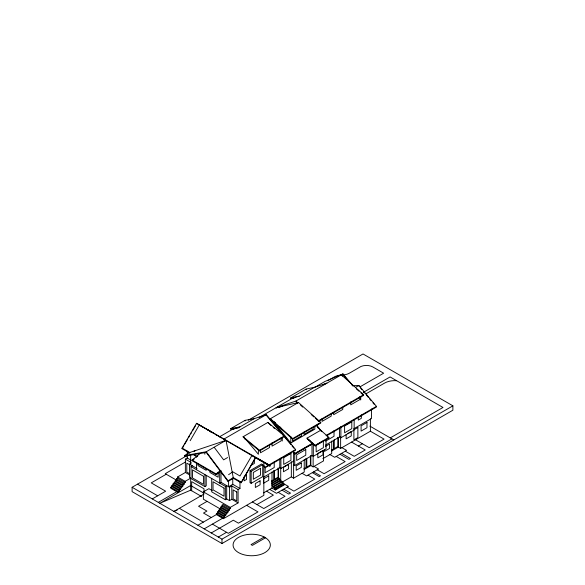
<?xml version="1.0" encoding="UTF-8"?>
<svg xmlns="http://www.w3.org/2000/svg" width="585" height="585" viewBox="0 0 585 585"><rect width="100%" height="100%" fill="white"/><g stroke="black" fill="none" stroke-linecap="round" stroke-linejoin="round"><path stroke-width="0.88" d="M190.162 440.717L199.207 425.068L210.344 431.313M182.103 448.066L189.774 452.49L189.774 453.148L182.103 448.717L182.103 448.066L196.538 423.306L269.956 465.448L269.956 466.106L196.538 423.306L196.538 423.964M182.103 448.717L183.902 445.624M184.809 444.081L187.514 439.437M188.414 437.887L189.767 435.569M190.673 434.019L191.573 432.476M192.48 430.926L195.631 425.514M194.059 451.276L194.849 450.406M233.393 478.333L226.029 440.337L206.227 451.766L206.227 452.424L228.026 481.433L233.393 478.333L241.086 482.779L255.521 457.368L269.956 465.448M241.086 482.779L255.521 458.018M221.101 470.64L216.216 474.654L192.107 460.739L192.107 460.081L200.326 453.316M192.809 460.161L194.198 459.013M196.289 457.294L197.686 456.146M216.216 474.654L216.216 473.996L220.326 470.618M239.046 427.73L230.856 429.207L230.856 428.556L245.078 420.344L254.124 418.706L266.292 414.648L295.608 449.521L295.608 450.179L265.166 467.751L263.842 466.186M206.227 452.424L184.407 456.249L184.407 455.591L189.774 452.49L226.029 440.337M230.856 429.207L232.435 428.3M248.289 420.198L363.022 353.962L452.885 405.836L452.885 410.217L221.978 543.531L132.115 491.649L132.115 487.276L187.361 455.379M219.806 436.644L233.254 428.878M232.377 429.427L239.901 426.918L254.124 418.706M314.606 387.263L299.235 396.14L290.723 398.597L290.723 397.946L306.094 389.069L314.606 387.263L326.935 383.146L323.132 384.747M177.584 476.972L185.167 481.345L185.167 482.545L177.584 478.164L177.584 476.972L185.372 472.475L185.372 459.13L187.266 458.033L191.061 460.227M290.723 398.597L293.026 397.266M259.133 417.493L292.427 398.275L294.409 397.61L293.838 397.939M292.895 398.114L293.465 397.603M223.909 439.116L266.292 414.648L266.292 415.299M185.591 461.931L165.248 473.674L176.838 480.365M314.152 387.701L324.989 381.442L342.986 373.881L352.974 385.771M327.768 380.718L334.766 376.674A10.808 6.238 0 0 1 341.633 375.08M166.22 474.238L151.244 482.881L165.65 491.203L152.283 498.917M276.237 408.279L276.237 407.621L295.937 401.047L342.986 373.881M201.671 496.533L190.666 490.186L190.666 478.172L189.533 477.514L189.533 464.176L191.054 463.291M272.259 420.988L270.416 418.684L298.452 402.502L320.755 422.377L320.755 423.035L292.712 439.225L271.03 419.891M206.212 475.517L206.212 485.813L204.889 486.581L191.046 478.589L191.046 466.581L192.377 465.814M243.089 436.754L267.923 422.414L284.354 435.935L284.354 436.593L259.521 450.933L244.881 438.882L243.089 436.754L259.521 450.274L259.521 450.933M244.881 438.882L245.261 438.662M176.451 478.822L184.034 483.203L184.034 484.343L176.451 479.963L176.451 478.822L177.584 478.164M175.31 480.621L182.893 484.994L182.893 486.003L175.31 481.623L175.31 480.621L176.451 479.963M174.176 482.281L181.76 486.661L181.76 487.671L174.176 483.29L174.176 482.281L175.31 481.623M173.036 483.949L180.619 488.321L180.619 489.331L173.036 484.95L173.036 483.949L174.176 483.29M171.902 485.608L179.485 489.989L179.485 490.983L171.902 486.603L171.902 485.608L173.036 484.95M170.761 487.261L178.345 491.634L178.345 492.628L170.761 488.248L170.761 487.261L171.902 486.603M185.167 481.345L190.666 478.172M227.616 457.543L223.631 459.847L214.249 447.357M184.034 483.203L185.167 482.545M182.893 484.994L184.034 484.343M181.76 486.661L182.893 486.003M180.619 488.321L181.76 487.671M355.431 387.467L358.897 385.471L376.455 406.363L376.455 407.014L326.452 435.884M179.485 489.989L180.619 489.331M158.286 502.383L177.138 491.495M178.345 491.634L179.485 490.983M359.899 386.904L383.636 373.201L372.828 366.963A9.075 5.236 0 0 0 361.069 366.437L349.501 373.113A11.678 6.742 0 0 1 343.088 375M259.521 450.274L284.354 435.935M363.19 392.462L390.093 376.93L442.984 407.467L390.283 437.894M318.233 420.929L363.636 394.714L341.333 374.831L342.437 376.14M365.691 393.99L384.601 383.073A14.398 8.314 0 0 1 396.645 380.711M318.233 421.58L363.636 395.372L363.636 394.714M228.581 474.713L232.757 471.817L239.967 475.978L251.908 455.496L263.842 462.187L263.842 495.363L223.463 518.676L216.377 514.588L216.377 513.593L217.518 512.935L224.603 517.03L224.603 516.036L217.518 511.948L217.518 512.935M292.712 439.225L292.712 438.567L320.755 422.377M220.136 508.877L203.368 499.195L203.368 491.853L208.867 488.68L212.34 490.691M239.967 481.331L239.967 488.468L238.073 489.557L231.821 485.945L229.532 487.268L220.998 482.34L219.675 483.108L219.675 471.1M250.577 465.616L254.373 463.422L254.373 459.262M273.985 422.041L290.803 443.013L314.84 429.134L314.84 426.399M203.982 494.091L173.957 511.429L177.284 510.01M228.026 481.433L228.026 480.775L233.393 477.674L241.086 482.12M250.022 470.654L261.568 463.985L262.709 464.636L262.709 476.651L251.155 483.32L250.022 482.662L250.022 470.654L251.155 471.313L262.709 464.636M320.734 430.231L307.023 438.143L308.763 440.344L315.147 445.975L328.85 438.063L328.85 437.397L320.734 430.231L321.604 431.335M191.046 466.581L225.364 486.391L226.688 485.623L226.688 498.968L229.532 500.614L231.821 499.29L238.073 502.903L238.073 489.557M244.091 476.461L246.556 475.042L246.556 479.415L244.091 480.841L244.091 477.338M308.763 440.344L309.414 439.971L312.002 443.225M239.967 488.468L232.757 484.307L228.581 486.72L228.581 480.716M295.608 449.521L265.166 467.101L265.129 472.76L274.226 467.51L274.226 461.821M207.09 501.345L198.564 506.266L206.907 511.078L203.492 513.052L211.265 517.535M309.648 445.243L312.185 444.117L294.935 454.077L294.935 453.426L312.814 443.101M326.035 435.467L376.455 406.363M301.019 450.223L294.745 453.843L294.745 465.492L293.611 464.834M302.591 449.317L308.076 446.15M315.147 445.975L315.147 445.309L328.85 437.397M316.938 444.607L323.366 440.9L323.366 447.686L316.163 451.847L316.163 445.053M325.677 441.097L334.02 436.278L334.02 430.589M263.484 477.236L279.769 467.832L280.91 468.49L293.611 461.155M211.711 478.508L211.711 491.853L225.364 499.736L226.688 498.968M325.538 445.09L339.549 436.995L340.88 437.763L354.152 430.099L354.152 419.628M353.603 428.885L371.526 418.538L371.526 408.981M222.066 505.162L229.152 509.25L229.152 510.391L222.066 506.303L222.066 505.162L223.207 504.504L230.293 508.599L230.293 507.4L203.368 491.853M325.472 446.406L329.567 444.044L329.567 448.424L324.448 451.379L324.448 449.624M347.841 433.492L351.256 431.525L351.256 435.898L346.137 438.86L346.137 434.479M220.925 506.954L228.018 511.049L228.018 512.058L220.925 507.963L220.925 506.954L222.066 506.303M219.792 508.621L226.878 512.709L226.878 513.718L219.792 509.63L219.792 508.621L220.925 507.963M294.745 465.492L312.002 455.532L313.326 456.3L326.028 448.966L326.028 439.525M218.651 510.281L225.737 514.376L225.737 515.385L218.651 511.29L218.651 510.281L219.792 509.63M322.247 450.896L317.816 453.455L317.816 457.836L322.935 454.881L322.935 450.501M217.518 511.948L218.651 511.29M271.542 480.972L273.707 479.722L273.707 470.494M271.901 481.528L278.445 477.755L279.579 478.406L279.579 479.195L271.586 483.81M197.898 525.257L216.757 514.369M271.586 483.027L279.579 478.406M230.293 507.4L238.073 502.903M229.152 509.25L230.293 508.599M331.359 450.238L333.516 448.995L333.516 440.6M271.996 484.892L280.72 479.854L279.579 479.195M331.666 450.955L338.349 447.094L340.624 448.41L370.393 431.225L384.045 439.108L369.208 447.679L355.548 439.796M228.018 511.049L229.152 510.391M226.878 512.709L228.018 512.058M273.232 486.391L281.948 481.353L281.948 482.142L273.232 487.173L273.232 486.391L271.996 485.674L280.72 480.643L281.948 481.353M303.864 468.739L306.028 467.488L306.028 458.26M225.737 514.376L226.878 513.718M263.594 492.884L271.996 488.029L275.411 490.003L284.135 484.965L284.135 484.19L283.184 483.641L274.46 488.672L274.46 487.89L283.184 482.852L283.184 483.641M281.612 482.479L291.337 476.87L293.611 478.179L304.229 472.051L304.229 459.598M304.178 469.448L310.862 465.594L313.136 466.903L323.563 460.885L323.563 450.209M322.861 458.662L331.717 453.55L331.717 441.097M224.603 516.036L225.737 515.385M204.172 528.877L223.031 517.988M216.377 513.593L223.463 517.688L224.603 517.03M274.46 488.672L275.411 489.221L284.135 484.19M256.976 504.592L273.37 495.122L266.541 491.181M358.4 446.033L362.378 443.737M211.251 532.964L233.327 520.211L238.446 523.173L257.978 511.897L246.592 505.323M218.329 537.045L226.57 532.291M391.95 438.852L228.34 533.315L212.413 524.116M132.115 487.276L221.978 539.151L452.885 405.836M264.179 537.03L251.045 544.613L252.369 545.374L265.495 537.79M190.666 490.186L159.866 503.297L190.666 485.513L203.997 493.206M278.387 407.562L282.599 406.158M219.602 437.039L220.326 436.798M276.237 407.621L298.452 402.502M290.723 397.946L299.235 396.14M292.895 397.932L294.409 397.61M230.856 428.556L239.901 426.918M184.407 455.591L206.227 451.766L228.026 480.775M352.66 385.771L358.897 385.471L358.897 386.129M260.925 460.936L263.118 461.872M207.551 429.792L213.796 433.288M369.874 426.114L393.822 439.942M351.57 442.092L365.223 449.975L354.225 456.322L345.318 451.181M341.896 447.671L346.642 450.413L334.7 457.309L329.955 454.567M341.523 453.368L350.437 458.516L348.923 459.386L340.009 454.245M336.221 456.432L345.128 461.58L324.083 473.726L317.26 469.784M314.028 466.391L318.591 469.024L306.642 475.919L302.087 473.287M313.655 471.868L320.485 475.81L319.154 476.57L312.332 472.636M307.973 475.152L314.796 479.093L293.941 491.129L287.118 487.188M269.956 466.106L266.233 463.956L265.166 462.684M224.618 440.176L226.029 440.995M281.948 482.142L283.184 482.852M283.886 483.795L288.442 486.428L276.5 493.323L269.67 489.374M283.703 489.162L290.533 493.104L288.822 494.084L281.999 490.142M273.232 487.173L274.46 487.89M278.204 492.336L285.034 496.277L263.798 508.533L252.42 501.959M194.417 450.655L194.973 450.969M193.423 454.413L197.101 456.534M193.672 454.742L196.787 456.541M217.167 473.016L217.737 473.345M192.107 460.081L216.216 473.996M185.372 459.13L191.098 462.435M189.533 464.176L197.057 468.519M189.672 464.79L186.79 463.123L186.79 472.102L189.672 473.762M185.372 472.475L189.672 474.954M173.35 489.309L174.864 490.179M219.112 515.729L221.466 517.082M137.512 484.161L157.679 495.802M179.346 508.314L203.295 522.142M215.858 434.699L217.232 435.635M232.735 428.447L233.876 429.339M271.111 425.69L267.923 422.414M273.202 427.408L274.592 428.556M327.578 436.936L328.85 438.063M315.147 445.309L307.023 438.143L308.843 440.417M351.578 384.623L352.916 385.815M356.265 388.798L358.949 391.19M360.96 392.981L363.636 395.372M311.205 414.524L313.933 416.959M315.3 418.173L318.028 420.608M295.937 401.047L297.75 402.663M302.701 407.08L300.295 404.798M297.158 402.794L297.75 403.321M274.189 421.829L275.52 423.006M279.506 426.56L280.837 427.745M270.416 418.684L292.712 438.567M360.652 388.213L361.822 389.61M363.577 391.701L364.748 393.091M366.502 395.182L368.257 397.266M369.427 398.663L371.19 400.747M372.945 402.838L374.115 404.228M342.986 374.539L346.912 379.212M316.682 425.734L321.253 431.167M296.902 402.853L297.363 403.409M266.877 416.001L281.539 433.434M282.709 434.83L290.92 444.6M292.09 445.989L293.853 448.088M243.47 436.534L244.362 437.595M245.832 439.342L258.38 454.274L258.38 449.463M258.029 458.603L258.98 459.737M263.842 465.528L265.166 467.751M316.726 425.288L321.838 431.672M294.935 453.426L293.611 451.766L293.611 478.179M293.611 452.424L294.935 454.077M317.15 426.67L318.255 428.118M370.393 418.772L370.393 431.225M361.318 414.831L361.318 418.334L358.283 420.081L358.283 417.456M360.718 396.557L360.718 399.972M359.826 396.623L359.826 399.599L350.729 404.849L350.729 401.873M342.766 407.218L342.766 409.449L333.669 414.699L333.669 412.469M340.88 426.421L340.88 437.763M340.624 436.841L340.624 448.41M339.549 428.308L339.549 436.995M338.349 437.309L338.349 447.094M337.874 437.244L337.874 446.472L334.276 448.556L334.276 439.328M331.205 413.895L331.205 416.125L322.101 421.375L322.101 418.399M313.326 444.286L313.326 456.3M313.158 427.598L313.158 429.171L304.054 434.428L304.054 432.059M313.136 455.342L313.136 466.903M312.002 443.883L312.002 455.532M310.862 455.81L310.862 465.594M310.386 455.744L310.386 464.973L306.789 467.049L306.789 458.662M306.094 389.069L306.094 389.727M301.589 433.485L301.589 435.847L292.493 441.105L292.493 438.735M291.337 461.638L291.337 476.87M290.803 436.629L290.803 443.013M282.27 437.441L282.27 440.973M281.158 437.573L281.158 440.856L272.054 446.106L272.054 442.823M280.91 458.07L280.91 468.49M280.72 467.766L280.72 481.206M279.769 459.262L279.769 467.832M278.445 468.241L278.445 478.099M278.065 467.978L278.065 477.206L274.46 479.283L274.46 470.896M275.411 489.221L275.411 490.003M271.996 471.905L271.996 488.029M269.59 444.249L269.59 447.532L260.493 452.783L260.493 450.318M251.155 471.313L251.155 483.32M245.078 420.344L245.078 421.003M232.757 478.062L232.757 484.307M231.821 485.945L231.821 499.29M229.532 487.268L229.532 500.614M225.364 486.391L225.364 499.736M223.463 517.688L223.463 518.676M221.978 539.151L221.978 543.531M220.998 472.044L220.998 482.34M218.139 472.168L218.139 477.206L209.986 472.497L209.986 470.823M211.141 431.759L211.141 432.242M210.973 431.394L210.973 432.052M206.198 468.629L206.198 470.311L198.044 465.601L198.044 463.927M204.867 452.505L204.867 454.252M204.889 474.574L204.889 486.581M203.997 491.429L203.997 488.76L191.675 481.645L191.675 490.764M196.516 462.874L196.516 469.733M190.666 455.02L190.666 464.826M187.266 451.174L187.266 458.033M260.537 468.285L253.327 472.446L253.327 479.232L260.537 475.071L260.537 468.285M290.942 453.477L283.74 457.638L283.74 464.424L290.942 460.263L290.942 453.477M351.797 421.851L344.594 426.012L344.594 432.798L351.797 428.637L351.797 421.851M305.772 449.521L296.675 454.779L296.675 460.468L305.772 455.21L305.772 449.521M260.084 480.826L255.345 483.561L255.345 487.502L260.084 484.768L260.084 480.826M268.727 475.883L263.608 478.837L263.608 483.21L268.727 480.256L268.727 475.883M288.588 464.417L283.469 467.371L283.469 471.751L288.588 468.79L288.588 464.417M357.874 427.489L353.896 429.785L353.896 439.854L357.874 437.558L357.874 427.489M366.97 422.45L361.091 425.843L361.091 431.101L366.97 427.708L366.97 422.45M301.319 462.976L296.2 465.938L296.2 470.311L301.319 467.356L301.319 462.976M264.881 537.388L263.053 536.46A18.632 10.757 0 0 0 233.517 542.661A18.632 10.757 0 0 0 255.74 555.494A18.632 10.757 0 0 0 266.489 538.441L264.881 537.388M236.749 491.963L233.144 489.886L233.144 498.859L236.749 500.943L236.749 491.963M203.463 476.227L192.472 469.879L192.472 477.974L203.463 484.322L203.463 476.227M224.033 488.102L213.035 481.755L213.035 489.85L224.033 496.197L224.033 488.102"/></g></svg>
